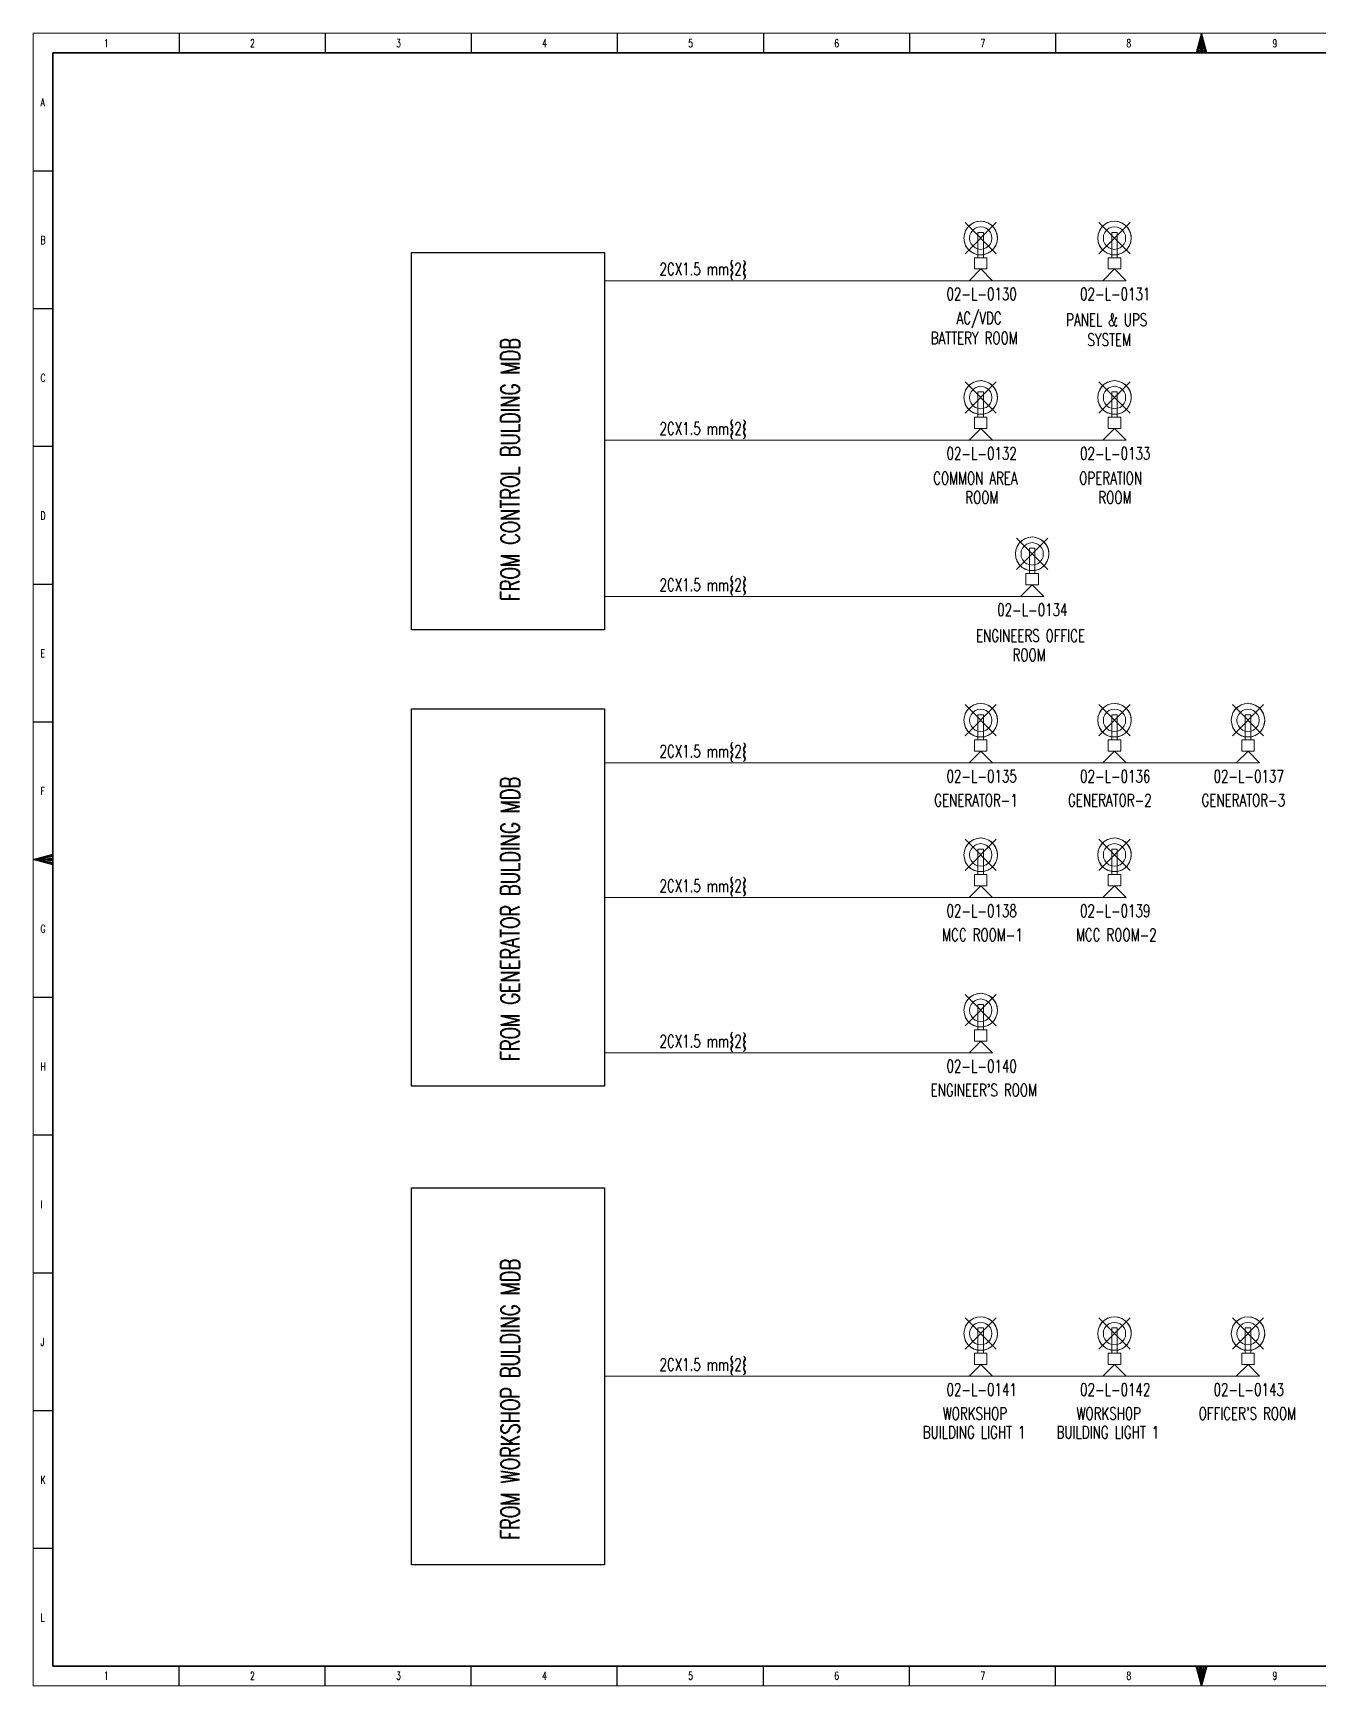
# Model space of a CAD drawing. Header units: millimetres. Extents: x -10610309 to -7681154, y 4147866 to 4574587.
# Drawn here: x -8275154 to -7948563, y 4154587 to 4574587 of the extents above; entities that cross this region are included whole.
import ezdxf

# ---------------------------------------------------------------- set-up
doc = ezdxf.new("R2010")
doc.units = ezdxf.units.MM
doc.layers.add('Layer 1', color=7, linetype='Continuous')
doc.layers.add('LGT1', color=7, linetype='Continuous')
doc.styles.add('HZTXT', font='simplexs.shx', dxfattribs={"width": 0.7, "bigfont": 'hztxt.shx'})
doc.styles.add('TEG BORDER', font='txt_qlt.shx', dxfattribs={"width": 0.7, "bigfont": 'hztxt.shx'})

# ---------------------------------------------------------------- blocks, each defined once
blk = doc.blocks.new('TEG BORDER A2')
for p, q in [((37.12, 420), (37.12, 415)), ((74.25, 420), (74.25, 415)), ((111.38, 420), (111.38, 415)), ((148.5, 420), (148.5, 415)), ((185.63, 420), (185.63, 415)), ((222.75, 420), (222.75, 415)), ((259.88, 420), (259.88, 415)), ((297, 420), (297, 415)), ((0, 385), (5, 385)), ((0, 350), (5, 350)), ((0, 315), (5, 315)), ((0, 280), (5, 280)), ((0, 245), (5, 245)), ((5, 210), (0, 210)), ((1.25, 210), (3.75, 210)), ((0, 175), (5, 175)), ((0, 140), (5, 140)), ((0, 105), (5, 105)), ((0, 70), (5, 70)), ((0, 35), (5, 35)), ((37.12, 0), (37.12, 5)), ((74.25, 0), (74.25, 5)), ((111.38, 0), (111.38, 5)), ((148.5, 0), (148.5, 5)), ((185.63, 0), (185.63, 5)), ((222.75, 0), (222.75, 5)), ((259.88, 0), (259.88, 5)), ((297, 0), (297, 5))]:
    blk.add_line(p, q)
at = {"linetype": 'Continuous'}
for p, q in [((489, 415), (5, 415)), ((5, 415), (5, 5)), ((5, 5), (489, 5))]:
    blk.add_line(p, q, dxfattribs=at)
at = {"color": 5, "lineweight": 15}
blk.add_lwpolyline([(0, 420), (594, 420), (594, 0), (0, 0)], close=True, dxfattribs=at)
for points in [[(297, 420), (295.66, 415), (298.34, 415), (297, 420), (296, 415), (296.33, 415), (297, 420), (296.67, 415), (297.33, 415), (297, 420), (297.67, 415), (298, 415), (297, 420)], [(0, 210), (5, 211.34), (5, 208.66), (0, 210), (5, 211), (5, 210.67), (0, 210), (5, 210.33), (5, 209.67), (0, 210), (5, 209.33), (5, 209), (0, 210)], [(297, 0), (295.66, 5), (298.34, 5), (297, 0), (296, 5), (296.33, 5), (297, 0), (296.67, 5), (297.33, 5), (297, 0), (297.67, 5), (298, 5), (297, 0)]]:
    blk.add_lwpolyline(points)
blk.add_lwpolyline([(5, 415), (589, 415), (589, 5), (5, 5)], close=True)
at = {"char_height": 2, "width": 2, "style": 'TEG BORDER'}
for s, insert, attachment_point in [('1', (18.05, 418.41), 1), ('2', (55.17, 418.41), 1), ('3', (92.3, 418.41), 1), ('4', (129.42, 418.41), 1), ('5', (166.55, 418.41), 1), ('6', (203.67, 418.41), 1), ('7', (240.8, 418.41), 1), ('8', (277.92, 418.41), 1), ('9', (315.05, 418.41), 1), ('A', (1.91, 403.39), 1), ('B', (1.91, 368.39), 1), ('C', (1.91, 333.39), 1), ('D', (1.91, 298.39), 1), ('E', (1.91, 263.39), 1), ('F', (1.91, 228.39), 1), ('G', (1.91, 193.39), 1), ('H', (1.91, 158.39), 1), ('I', (1.91, 123.39), 1), ('J', (1.91, 88.39), 1), ('K', (1.91, 53.39), 1), ('L', (1.91, 18.39), 1), ('1', (18.05, 1.59), 7), ('2', (55.17, 1.59), 7), ('3', (92.3, 1.59), 7), ('4', (129.42, 1.59), 7), ('5', (166.55, 1.59), 7), ('6', (203.67, 1.59), 7), ('7', (240.8, 1.59), 7), ('8', (277.92, 1.59), 7), ('9', (315.05, 1.59), 7)]:
    blk.add_mtext(s, dxfattribs=dict(at, insert=insert, attachment_point=attachment_point))

msp = doc.modelspace()

# ---------------------------------------------------------------- linework, layer by layer
for points in [[(-8179002, 4518794), (-8129869, 4518794), (-8129869, 4422979), (-8179002, 4422979)], [(-8179002, 4402830), (-8129869, 4402830), (-8129869, 4307014), (-8179002, 4307014)], [(-8179002, 4281183), (-8129869, 4281183), (-8129869, 4185368), (-8179002, 4185368)]]:
    msp.add_lwpolyline(points, close=True)
at = {"lineweight": 5}
for points in [[(-8129869, 4511655), (-8037205, 4511655)], [(-8031289, 4511655), (-8034278, 4514644), (-8037205, 4511655), (-8031289, 4511655)], [(-8031289, 4511655), (-8003266, 4511655)], [(-7997350, 4511655), (-8000277, 4514644), (-8003266, 4511655), (-7997350, 4511655)], [(-8031289, 4471133), (-8034278, 4474122), (-8037205, 4471133), (-8031289, 4471133)], [(-7997350, 4471133), (-8000277, 4474122), (-8003266, 4471133), (-7997350, 4471133)], [(-8129869, 4471133), (-8037205, 4471133)], [(-8031289, 4471133), (-8003266, 4471133)], [(-8129869, 4431414), (-8056946, 4431414)], [(-8111062, 4431414), (-8105644, 4431414)], [(-8056946, 4431414), (-8020080, 4431414)], [(-8018274, 4431414), (-8021201, 4434403), (-8024190, 4431414), (-8018274, 4431414)], [(-8129869, 4389121), (-8037205, 4389121)], [(-8031289, 4389121), (-8034278, 4392110), (-8037205, 4389121), (-8031289, 4389121)], [(-8031289, 4389121), (-8003266, 4389121)], [(-7997350, 4389121), (-8000277, 4392110), (-8003266, 4389121), (-7997350, 4389121)], [(-7997350, 4389121), (-7969327, 4389121)], [(-7963411, 4389121), (-7966338, 4392110), (-7969327, 4389121), (-7963411, 4389121)], [(-8031289, 4354922), (-8034278, 4357911), (-8037205, 4354922), (-8031289, 4354922)], [(-7997350, 4354922), (-8000277, 4357911), (-8003266, 4354922), (-7997350, 4354922)], [(-8129869, 4354922), (-8037205, 4354922)], [(-8031289, 4354922), (-8003266, 4354922)], [(-8031289, 4315454), (-8034278, 4318443), (-8037205, 4315454), (-8031289, 4315454)], [(-8129869, 4315454), (-8037205, 4315454)], [(-8031289, 4233275), (-8034278, 4236264), (-8037205, 4233275), (-8031289, 4233275)], [(-7997350, 4233275), (-8000277, 4236264), (-8003266, 4233275), (-7997350, 4233275)], [(-7963411, 4233275), (-7966338, 4236264), (-7969327, 4233275), (-7963411, 4233275)], [(-8129869, 4233275), (-8037205, 4233275)], [(-8031289, 4233275), (-8003266, 4233275)], [(-7997350, 4233275), (-7969327, 4233275)]]:
    msp.add_lwpolyline(points, dxfattribs=at)
msp.add_open_spline([(-8120963, 4431414), (-8120963, 4431414), (-8099728, 4431414), (-8099728, 4431414), (-8099728, 4431414), (-8120963, 4431414), (-8120963, 4431414)], degree=3, knots=[0, 0, 0, 0, 1, 1, 1, 2, 2, 2, 2], dxfattribs=at)
at = {"layer": 'Layer 1', "color": 1, "lineweight": 5}
for points in [[(-8030013, 4522179), (-8030075, 4523175), (-8030324, 4524110), (-8030822, 4524982), (-8031445, 4525667), (-8032255, 4526227), (-8033189, 4526601), (-8034123, 4526787), (-8035119, 4526663), (-8036053, 4526414), (-8036863, 4525853), (-8037548, 4525230), (-8038108, 4524359), (-8038420, 4523487), (-8038544, 4522491)], [(-8030013, 4522491), (-8030137, 4523425), (-8030448, 4524359), (-8030947, 4525168), (-8031632, 4525853), (-8032442, 4526351), (-8033313, 4526663), (-8034310, 4526787), (-8035244, 4526663), (-8036115, 4526351), (-8036925, 4525853), (-8037610, 4525168), (-8038108, 4524359), (-8038420, 4523425), (-8038544, 4522491), (-8038420, 4521556), (-8038108, 4520622), (-8037610, 4519813), (-8036925, 4519128), (-8036115, 4518629), (-8035244, 4518318), (-8034310, 4518256), (-8033313, 4518318), (-8032442, 4518629), (-8031632, 4519128), (-8030947, 4519813), (-8030448, 4520622), (-8030137, 4521556), (-8030013, 4522491)], [(-8038233, 4518505), (-8030324, 4526476)], [(-8038233, 4526476), (-8030324, 4518505)], [(-8031445, 4522491), (-8031507, 4523238), (-8031819, 4523923), (-8032255, 4524483), (-8032877, 4524982), (-8033562, 4525230), (-8034310, 4525355), (-8034995, 4525230), (-8035679, 4524982), (-8036302, 4524483), (-8036738, 4523923), (-8037050, 4523238), (-8037112, 4522491), (-8037050, 4521743), (-8036738, 4521058), (-8036302, 4520498), (-8035679, 4519999), (-8034995, 4519751), (-8034310, 4519626), (-8033562, 4519751), (-8032877, 4519999), (-8032255, 4520498), (-8031819, 4521058), (-8031507, 4521743), (-8031445, 4522491)], [(-8034995, 4523923), (-8034995, 4517508)], [(-8033562, 4517508), (-8034995, 4517508), (-8034995, 4523923)], [(-8033562, 4517508), (-8033562, 4523923), (-8033562, 4517944), (-8033562, 4517508), (-8034995, 4517508)], [(-8034995, 4523923), (-8033562, 4523923)], [(-8034995, 4523923), (-8033562, 4523923)], [(-7996011, 4522179), (-7996074, 4523175), (-7996323, 4524110), (-7996821, 4524982), (-7997443, 4525667), (-7998253, 4526227), (-7999187, 4526601), (-8000121, 4526787), (-8001118, 4526663), (-8002052, 4526414), (-8002861, 4525853), (-8003547, 4525230), (-8004107, 4524359), (-8004418, 4523487), (-8004543, 4522491)], [(-7996011, 4522491), (-7996136, 4523425), (-7996447, 4524359), (-7996945, 4525168), (-7997630, 4525853), (-7998440, 4526351), (-7999312, 4526663), (-8000308, 4526787), (-8001242, 4526663), (-8002114, 4526351), (-8002924, 4525853), (-8003609, 4525168), (-8004107, 4524359), (-8004418, 4523425), (-8004543, 4522491), (-8004418, 4521556), (-8004107, 4520622), (-8003609, 4519813), (-8002924, 4519128), (-8002114, 4518629), (-8001242, 4518318), (-8000308, 4518256), (-7999312, 4518318), (-7998440, 4518629), (-7997630, 4519128), (-7996945, 4519813), (-7996447, 4520622), (-7996136, 4521556), (-7996011, 4522491)], [(-8004231, 4518505), (-7996323, 4526476)], [(-8004231, 4526476), (-7996323, 4518505)], [(-7997443, 4522491), (-7997506, 4523238), (-7997817, 4523923), (-7998253, 4524483), (-7998876, 4524982), (-7999561, 4525230), (-8000308, 4525355), (-8000993, 4525230), (-8001678, 4524982), (-8002301, 4524483), (-8002737, 4523923), (-8003048, 4523238), (-8003111, 4522491), (-8003048, 4521743), (-8002737, 4521058), (-8002301, 4520498), (-8001678, 4519999), (-8000993, 4519751), (-8000308, 4519626), (-7999561, 4519751), (-7998876, 4519999), (-7998253, 4520498), (-7997817, 4521058), (-7997506, 4521743), (-7997443, 4522491)], [(-8000993, 4523923), (-8000993, 4517508)], [(-7999561, 4517508), (-8000993, 4517508), (-8000993, 4523923)], [(-7999561, 4517508), (-7999561, 4523923), (-7999561, 4517944), (-7999561, 4517508), (-8000993, 4517508)], [(-8000993, 4523923), (-7999561, 4523923)], [(-8000993, 4523923), (-7999561, 4523923)], [(-8038544, 4522491), (-8038420, 4521494), (-8038108, 4520560), (-8037548, 4519751), (-8036800, 4519065), (-8035929, 4518567), (-8034995, 4518256)], [(-8033251, 4518381), (-8032442, 4518629), (-8031632, 4519128), (-8031009, 4519751), (-8030511, 4520498), (-8030200, 4521307), (-8030013, 4522179)], [(-8004543, 4522491), (-8004418, 4521494), (-8004107, 4520560), (-8003547, 4519751), (-8002799, 4519065), (-8001927, 4518567), (-8000993, 4518256)], [(-7999250, 4518381), (-7998440, 4518629), (-7997630, 4519128), (-7997008, 4519751), (-7996509, 4520498), (-7996198, 4521307), (-7996011, 4522179)], [(-8035866, 4514644), (-8035866, 4517508), (-8032690, 4517508), (-8032690, 4514644)], [(-8035866, 4517508), (-8035866, 4514644)], [(-8032690, 4517508), (-8035866, 4517508)], [(-8033251, 4518381), (-8033562, 4518256), (-8034995, 4518256)], [(-8032690, 4514644), (-8032690, 4517508)], [(-8001865, 4514644), (-8001865, 4517508), (-7998689, 4517508), (-7998689, 4514644)], [(-8001865, 4517508), (-8001865, 4514644)], [(-7998689, 4517508), (-8001865, 4517508)], [(-7999250, 4518381), (-7999561, 4518256), (-8000993, 4518256)], [(-7998689, 4514644), (-7998689, 4517508)], [(-8035866, 4514644), (-8032690, 4514644)], [(-8035866, 4514644), (-8032690, 4514644)], [(-8001865, 4514644), (-7998689, 4514644)], [(-8001865, 4514644), (-7998689, 4514644)], [(-8030013, 4481657), (-8030075, 4482654), (-8030324, 4483588), (-8030822, 4484460), (-8031445, 4485145), (-8032255, 4485705), (-8033189, 4486079), (-8034123, 4486265), (-8035119, 4486141), (-8036053, 4485892), (-8036863, 4485331), (-8037548, 4484709), (-8038108, 4483837), (-8038420, 4482965), (-8038544, 4481969)], [(-8030013, 4481969), (-8030137, 4482903), (-8030448, 4483837), (-8030947, 4484646), (-8031632, 4485331), (-8032442, 4485830), (-8033313, 4486141), (-8034310, 4486265), (-8035244, 4486141), (-8036115, 4485830), (-8036925, 4485331), (-8037610, 4484646), (-8038108, 4483837), (-8038420, 4482903), (-8038544, 4481969), (-8038420, 4481034), (-8038108, 4480100), (-8037610, 4479291), (-8036925, 4478606), (-8036115, 4478108), (-8035244, 4477797), (-8034310, 4477734), (-8033313, 4477797), (-8032442, 4478108), (-8031632, 4478606), (-8030947, 4479291), (-8030448, 4480100), (-8030137, 4481034), (-8030013, 4481969)], [(-8038233, 4477983), (-8030324, 4485954)], [(-8038233, 4485954), (-8030324, 4477983)], [(-7996011, 4481657), (-7996074, 4482654), (-7996323, 4483588), (-7996821, 4484460), (-7997443, 4485145), (-7998253, 4485705), (-7999187, 4486079), (-8000121, 4486265), (-8001118, 4486141), (-8002052, 4485892), (-8002861, 4485331), (-8003547, 4484709), (-8004107, 4483837), (-8004418, 4482965), (-8004543, 4481969)], [(-7996011, 4481969), (-7996136, 4482903), (-7996447, 4483837), (-7996945, 4484646), (-7997630, 4485331), (-7998440, 4485830), (-7999312, 4486141), (-8000308, 4486265), (-8001242, 4486141), (-8002114, 4485830), (-8002924, 4485331), (-8003609, 4484646), (-8004107, 4483837), (-8004418, 4482903), (-8004543, 4481969), (-8004418, 4481034), (-8004107, 4480100), (-8003609, 4479291), (-8002924, 4478606), (-8002114, 4478108), (-8001242, 4477797), (-8000308, 4477734), (-7999312, 4477797), (-7998440, 4478108), (-7997630, 4478606), (-7996945, 4479291), (-7996447, 4480100), (-7996136, 4481034), (-7996011, 4481969)], [(-8004231, 4477983), (-7996323, 4485954)], [(-8004231, 4485954), (-7996323, 4477983)], [(-8038544, 4481969), (-8038420, 4480973), (-8038108, 4480038), (-8037548, 4479229), (-8036800, 4478544), (-8035929, 4478045), (-8034995, 4477734)], [(-8031445, 4481969), (-8031507, 4482716), (-8031819, 4483401), (-8032255, 4483962), (-8032877, 4484460), (-8033562, 4484709), (-8034310, 4484833), (-8034995, 4484709), (-8035679, 4484460), (-8036302, 4483962), (-8036738, 4483401), (-8037050, 4482716), (-8037112, 4481969), (-8037050, 4481221), (-8036738, 4480536), (-8036302, 4479976), (-8035679, 4479478), (-8034995, 4479229), (-8034310, 4479104), (-8033562, 4479229), (-8032877, 4479478), (-8032255, 4479976), (-8031819, 4480536), (-8031507, 4481221), (-8031445, 4481969)], [(-8034995, 4483401), (-8034995, 4476987)], [(-8033562, 4476987), (-8034995, 4476987), (-8034995, 4483401)], [(-8033562, 4476987), (-8033562, 4483401), (-8033562, 4477423), (-8033562, 4476987), (-8034995, 4476987)], [(-8034995, 4483401), (-8033562, 4483401)], [(-8034995, 4483401), (-8033562, 4483401)], [(-8033251, 4477859), (-8032442, 4478108), (-8031632, 4478606), (-8031009, 4479229), (-8030511, 4479976), (-8030200, 4480786), (-8030013, 4481657)], [(-8004543, 4481969), (-8004418, 4480973), (-8004107, 4480038), (-8003547, 4479229), (-8002799, 4478544), (-8001927, 4478045), (-8000993, 4477734)], [(-7997443, 4481969), (-7997506, 4482716), (-7997817, 4483401), (-7998253, 4483962), (-7998876, 4484460), (-7999561, 4484709), (-8000308, 4484833), (-8000993, 4484709), (-8001678, 4484460), (-8002301, 4483962), (-8002737, 4483401), (-8003048, 4482716), (-8003111, 4481969), (-8003048, 4481221), (-8002737, 4480536), (-8002301, 4479976), (-8001678, 4479478), (-8000993, 4479229), (-8000308, 4479104), (-7999561, 4479229), (-7998876, 4479478), (-7998253, 4479976), (-7997817, 4480536), (-7997506, 4481221), (-7997443, 4481969)], [(-8000993, 4483401), (-8000993, 4476987)], [(-7999561, 4476987), (-8000993, 4476987), (-8000993, 4483401)], [(-7999561, 4476987), (-7999561, 4483401), (-7999561, 4477423), (-7999561, 4476987), (-8000993, 4476987)], [(-8000993, 4483401), (-7999561, 4483401)], [(-8000993, 4483401), (-7999561, 4483401)], [(-7999250, 4477859), (-7998440, 4478108), (-7997630, 4478606), (-7997008, 4479229), (-7996509, 4479976), (-7996198, 4480786), (-7996011, 4481657)], [(-8033251, 4477859), (-8033562, 4477734), (-8034995, 4477734)], [(-7999250, 4477859), (-7999561, 4477734), (-8000993, 4477734)], [(-8035866, 4474122), (-8035866, 4476987), (-8032690, 4476987), (-8032690, 4474122)], [(-8035866, 4476987), (-8035866, 4474122)], [(-8032690, 4476987), (-8035866, 4476987)], [(-8035866, 4474122), (-8032690, 4474122)], [(-8035866, 4474122), (-8032690, 4474122)], [(-8032690, 4474122), (-8032690, 4476987)], [(-8001865, 4474122), (-8001865, 4476987), (-7998689, 4476987), (-7998689, 4474122)], [(-8001865, 4476987), (-8001865, 4474122)], [(-7998689, 4476987), (-8001865, 4476987)], [(-8001865, 4474122), (-7998689, 4474122)], [(-8001865, 4474122), (-7998689, 4474122)], [(-7998689, 4474122), (-7998689, 4476987)], [(-8016935, 4441938), (-8016997, 4442934), (-8017247, 4443869), (-8017745, 4444740), (-8018367, 4445425), (-8019177, 4445985), (-8020111, 4446359), (-8021045, 4446546), (-8022041, 4446422), (-8022976, 4446172), (-8023785, 4445612), (-8024470, 4444989), (-8025031, 4444117), (-8025342, 4443246), (-8025467, 4442249)], [(-8016935, 4442249), (-8017060, 4443183), (-8017371, 4444117), (-8017869, 4444927), (-8018554, 4445612), (-8019364, 4446110), (-8020236, 4446422), (-8021232, 4446546), (-8022166, 4446422), (-8023038, 4446110), (-8023848, 4445612), (-8024533, 4444927), (-8025031, 4444117), (-8025342, 4443183), (-8025467, 4442249), (-8025342, 4441315), (-8025031, 4440381), (-8024533, 4439572), (-8023848, 4438886), (-8023038, 4438388), (-8022166, 4438077), (-8021232, 4438015), (-8020236, 4438077), (-8019364, 4438388), (-8018554, 4438886), (-8017869, 4439572), (-8017371, 4440381), (-8017060, 4441315), (-8016935, 4442249)], [(-8025155, 4438264), (-8017247, 4446235)], [(-8025155, 4446235), (-8017247, 4438264)], [(-8018367, 4442249), (-8018430, 4442996), (-8018741, 4443682), (-8019177, 4444242), (-8019800, 4444740), (-8020485, 4444989), (-8021232, 4445114), (-8021917, 4444989), (-8022602, 4444740), (-8023225, 4444242), (-8023661, 4443682), (-8023972, 4442996), (-8024035, 4442249), (-8023972, 4441502), (-8023661, 4440817), (-8023225, 4440256), (-8022602, 4439758), (-8021917, 4439509), (-8021232, 4439385), (-8020485, 4439509), (-8019800, 4439758), (-8019177, 4440256), (-8018741, 4440817), (-8018430, 4441502), (-8018367, 4442249)], [(-8021917, 4443682), (-8021917, 4437267)], [(-8020485, 4437267), (-8021917, 4437267), (-8021917, 4443682)], [(-8020485, 4437267), (-8020485, 4443682), (-8020485, 4437703), (-8020485, 4437267), (-8021917, 4437267)], [(-8021917, 4443682), (-8020485, 4443682)], [(-8021917, 4443682), (-8020485, 4443682)], [(-8025467, 4442249), (-8025342, 4441253), (-8025031, 4440319), (-8024470, 4439509), (-8023723, 4438824), (-8022851, 4438326), (-8021917, 4438015)], [(-8020173, 4438139), (-8019364, 4438388), (-8018554, 4438886), (-8017931, 4439509), (-8017433, 4440256), (-8017122, 4441066), (-8016935, 4441938)], [(-8022789, 4434403), (-8022789, 4437267), (-8019613, 4437267), (-8019613, 4434403)], [(-8022789, 4437267), (-8022789, 4434403)], [(-8019613, 4437267), (-8022789, 4437267)], [(-8020173, 4438139), (-8020485, 4438015), (-8021917, 4438015)], [(-8019613, 4434403), (-8019613, 4437267)], [(-8022789, 4434403), (-8019613, 4434403)], [(-8022789, 4434403), (-8019613, 4434403)], [(-8030013, 4399645), (-8030075, 4400641), (-8030324, 4401575), (-8030822, 4402447), (-8031445, 4403132), (-8032255, 4403692), (-8033189, 4404066), (-8034123, 4404253), (-8035119, 4404129), (-8036053, 4403879), (-8036863, 4403319), (-8037548, 4402696), (-8038108, 4401824), (-8038420, 4400953), (-8038544, 4399956)], [(-8030013, 4399956), (-8030137, 4400890), (-8030448, 4401824), (-8030947, 4402634), (-8031632, 4403319), (-8032442, 4403817), (-8033313, 4404129), (-8034310, 4404253), (-8035244, 4404129), (-8036115, 4403817), (-8036925, 4403319), (-8037610, 4402634), (-8038108, 4401824), (-8038420, 4400890), (-8038544, 4399956), (-8038420, 4399022), (-8038108, 4398088), (-8037610, 4397278), (-8036925, 4396593), (-8036115, 4396095), (-8035244, 4395784), (-8034310, 4395722), (-8033313, 4395784), (-8032442, 4396095), (-8031632, 4396593), (-8030947, 4397278), (-8030448, 4398088), (-8030137, 4399022), (-8030013, 4399956)], [(-8038233, 4395970), (-8030324, 4403942)], [(-8038233, 4403942), (-8030324, 4395970)], [(-8031445, 4399956), (-8031507, 4400703), (-8031819, 4401388), (-8032255, 4401949), (-8032877, 4402447), (-8033562, 4402696), (-8034310, 4402821), (-8034995, 4402696), (-8035679, 4402447), (-8036302, 4401949), (-8036738, 4401388), (-8037050, 4400703), (-8037112, 4399956), (-8037050, 4399209), (-8036738, 4398524), (-8036302, 4397963), (-8035679, 4397465), (-8034995, 4397216), (-8034310, 4397091), (-8033562, 4397216), (-8032877, 4397465), (-8032255, 4397963), (-8031819, 4398524), (-8031507, 4399209), (-8031445, 4399956)], [(-7996011, 4399645), (-7996074, 4400641), (-7996323, 4401575), (-7996821, 4402447), (-7997443, 4403132), (-7998253, 4403692), (-7999187, 4404066), (-8000121, 4404253), (-8001118, 4404129), (-8002052, 4403879), (-8002861, 4403319), (-8003547, 4402696), (-8004107, 4401824), (-8004418, 4400953), (-8004543, 4399956)], [(-7996011, 4399956), (-7996136, 4400890), (-7996447, 4401824), (-7996945, 4402634), (-7997630, 4403319), (-7998440, 4403817), (-7999312, 4404129), (-8000308, 4404253), (-8001242, 4404129), (-8002114, 4403817), (-8002924, 4403319), (-8003609, 4402634), (-8004107, 4401824), (-8004418, 4400890), (-8004543, 4399956), (-8004418, 4399022), (-8004107, 4398088), (-8003609, 4397278), (-8002924, 4396593), (-8002114, 4396095), (-8001242, 4395784), (-8000308, 4395722), (-7999312, 4395784), (-7998440, 4396095), (-7997630, 4396593), (-7996945, 4397278), (-7996447, 4398088), (-7996136, 4399022), (-7996011, 4399956)], [(-8004231, 4395970), (-7996323, 4403942)], [(-8004231, 4403942), (-7996323, 4395970)], [(-7997443, 4399956), (-7997506, 4400703), (-7997817, 4401388), (-7998253, 4401949), (-7998876, 4402447), (-7999561, 4402696), (-8000308, 4402821), (-8000993, 4402696), (-8001678, 4402447), (-8002301, 4401949), (-8002737, 4401388), (-8003048, 4400703), (-8003111, 4399956), (-8003048, 4399209), (-8002737, 4398524), (-8002301, 4397963), (-8001678, 4397465), (-8000993, 4397216), (-8000308, 4397091), (-7999561, 4397216), (-7998876, 4397465), (-7998253, 4397963), (-7997817, 4398524), (-7997506, 4399209), (-7997443, 4399956)], [(-7962072, 4399645), (-7962134, 4400641), (-7962384, 4401575), (-7962882, 4402447), (-7963504, 4403132), (-7964314, 4403692), (-7965248, 4404066), (-7966182, 4404253), (-7967178, 4404129), (-7968113, 4403879), (-7968922, 4403319), (-7969607, 4402696), (-7970168, 4401824), (-7970479, 4400953), (-7970604, 4399956)], [(-7962072, 4399956), (-7962197, 4400890), (-7962508, 4401824), (-7963006, 4402634), (-7963691, 4403319), (-7964501, 4403817), (-7965373, 4404129), (-7966369, 4404253), (-7967303, 4404129), (-7968175, 4403817), (-7968985, 4403319), (-7969670, 4402634), (-7970168, 4401824), (-7970479, 4400890), (-7970604, 4399956), (-7970479, 4399022), (-7970168, 4398088), (-7969670, 4397278), (-7968985, 4396593), (-7968175, 4396095), (-7967303, 4395784), (-7966369, 4395722), (-7965373, 4395784), (-7964501, 4396095), (-7963691, 4396593), (-7963006, 4397278), (-7962508, 4398088), (-7962197, 4399022), (-7962072, 4399956)], [(-7970292, 4395970), (-7962384, 4403942)], [(-7970292, 4403942), (-7962384, 4395970)], [(-7963504, 4399956), (-7963567, 4400703), (-7963878, 4401388), (-7964314, 4401949), (-7964937, 4402447), (-7965622, 4402696), (-7966369, 4402821), (-7967054, 4402696), (-7967739, 4402447), (-7968362, 4401949), (-7968798, 4401388), (-7969109, 4400703), (-7969172, 4399956), (-7969109, 4399209), (-7968798, 4398524), (-7968362, 4397963), (-7967739, 4397465), (-7967054, 4397216), (-7966369, 4397091), (-7965622, 4397216), (-7964937, 4397465), (-7964314, 4397963), (-7963878, 4398524), (-7963567, 4399209), (-7963504, 4399956)], [(-8038544, 4399956), (-8038420, 4398960), (-8038108, 4398025), (-8037548, 4397216), (-8036800, 4396531), (-8035929, 4396033), (-8034995, 4395722)], [(-8034995, 4401388), (-8034995, 4394974)], [(-8033562, 4394974), (-8034995, 4394974), (-8034995, 4401388)], [(-8033562, 4394974), (-8033562, 4401388), (-8033562, 4395410), (-8033562, 4394974), (-8034995, 4394974)], [(-8034995, 4401388), (-8033562, 4401388)], [(-8034995, 4401388), (-8033562, 4401388)], [(-8033251, 4395846), (-8032442, 4396095), (-8031632, 4396593), (-8031009, 4397216), (-8030511, 4397963), (-8030200, 4398773), (-8030013, 4399645)], [(-8004543, 4399956), (-8004418, 4398960), (-8004107, 4398025), (-8003547, 4397216), (-8002799, 4396531), (-8001927, 4396033), (-8000993, 4395722)], [(-8000993, 4401388), (-8000993, 4394974)], [(-7999561, 4394974), (-8000993, 4394974), (-8000993, 4401388)], [(-7999561, 4394974), (-7999561, 4401388), (-7999561, 4395410), (-7999561, 4394974), (-8000993, 4394974)], [(-8000993, 4401388), (-7999561, 4401388)], [(-8000993, 4401388), (-7999561, 4401388)], [(-7999250, 4395846), (-7998440, 4396095), (-7997630, 4396593), (-7997008, 4397216), (-7996509, 4397963), (-7996198, 4398773), (-7996011, 4399645)], [(-7970604, 4399956), (-7970479, 4398960), (-7970168, 4398025), (-7969607, 4397216), (-7968860, 4396531), (-7967988, 4396033), (-7967054, 4395722)], [(-7967054, 4401388), (-7967054, 4394974)], [(-7965622, 4394974), (-7967054, 4394974), (-7967054, 4401388)], [(-7965622, 4394974), (-7965622, 4401388), (-7965622, 4395410), (-7965622, 4394974), (-7967054, 4394974)], [(-7967054, 4401388), (-7965622, 4401388)], [(-7967054, 4401388), (-7965622, 4401388)], [(-7965310, 4395846), (-7964501, 4396095), (-7963691, 4396593), (-7963068, 4397216), (-7962570, 4397963), (-7962259, 4398773), (-7962072, 4399645)], [(-8035866, 4392110), (-8035866, 4394974), (-8032690, 4394974), (-8032690, 4392110)], [(-8035866, 4394974), (-8035866, 4392110)], [(-8032690, 4394974), (-8035866, 4394974)], [(-8033251, 4395846), (-8033562, 4395722), (-8034995, 4395722)], [(-8032690, 4392110), (-8032690, 4394974)], [(-8001865, 4392110), (-8001865, 4394974), (-7998689, 4394974), (-7998689, 4392110)], [(-8001865, 4394974), (-8001865, 4392110)], [(-7998689, 4394974), (-8001865, 4394974)], [(-7999250, 4395846), (-7999561, 4395722), (-8000993, 4395722)], [(-7998689, 4392110), (-7998689, 4394974)], [(-7967926, 4392110), (-7967926, 4394974), (-7964750, 4394974), (-7964750, 4392110)], [(-7967926, 4394974), (-7967926, 4392110)], [(-7964750, 4394974), (-7967926, 4394974)], [(-7965310, 4395846), (-7965622, 4395722), (-7967054, 4395722)], [(-7964750, 4392110), (-7964750, 4394974)], [(-8035866, 4392110), (-8032690, 4392110)], [(-8035866, 4392110), (-8032690, 4392110)], [(-8001865, 4392110), (-7998689, 4392110)], [(-8001865, 4392110), (-7998689, 4392110)], [(-7967926, 4392110), (-7964750, 4392110)], [(-7967926, 4392110), (-7964750, 4392110)], [(-8030013, 4365446), (-8030075, 4366442), (-8030324, 4367377), (-8030822, 4368249), (-8031445, 4368934), (-8032255, 4369494), (-8033189, 4369868), (-8034123, 4370054), (-8035119, 4369930), (-8036053, 4369681), (-8036863, 4369120), (-8037548, 4368497), (-8038108, 4367626), (-8038420, 4366754), (-8038544, 4365758)], [(-8030013, 4365758), (-8030137, 4366692), (-8030448, 4367626), (-8030947, 4368435), (-8031632, 4369120), (-8032442, 4369618), (-8033313, 4369930), (-8034310, 4370054), (-8035244, 4369930), (-8036115, 4369618), (-8036925, 4369120), (-8037610, 4368435), (-8038108, 4367626), (-8038420, 4366692), (-8038544, 4365758), (-8038420, 4364823), (-8038108, 4363889), (-8037610, 4363080), (-8036925, 4362395), (-8036115, 4361897), (-8035244, 4361585), (-8034310, 4361523), (-8033313, 4361585), (-8032442, 4361897), (-8031632, 4362395), (-8030947, 4363080), (-8030448, 4363889), (-8030137, 4364823), (-8030013, 4365758)], [(-8038233, 4361772), (-8030324, 4369743)], [(-8038233, 4369743), (-8030324, 4361772)], [(-8031445, 4365758), (-8031507, 4366505), (-8031819, 4367190), (-8032255, 4367750), (-8032877, 4368249), (-8033562, 4368497), (-8034310, 4368622), (-8034995, 4368497), (-8035679, 4368249), (-8036302, 4367750), (-8036738, 4367190), (-8037050, 4366505), (-8037112, 4365758), (-8037050, 4365010), (-8036738, 4364325), (-8036302, 4363765), (-8035679, 4363266), (-8034995, 4363018), (-8034310, 4362893), (-8033562, 4363018), (-8032877, 4363266), (-8032255, 4363765), (-8031819, 4364325), (-8031507, 4365010), (-8031445, 4365758)], [(-7996011, 4365446), (-7996074, 4366442), (-7996323, 4367377), (-7996821, 4368249), (-7997443, 4368934), (-7998253, 4369494), (-7999187, 4369868), (-8000121, 4370054), (-8001118, 4369930), (-8002052, 4369681), (-8002861, 4369120), (-8003547, 4368497), (-8004107, 4367626), (-8004418, 4366754), (-8004543, 4365758)], [(-7996011, 4365758), (-7996136, 4366692), (-7996447, 4367626), (-7996945, 4368435), (-7997630, 4369120), (-7998440, 4369618), (-7999312, 4369930), (-8000308, 4370054), (-8001242, 4369930), (-8002114, 4369618), (-8002924, 4369120), (-8003609, 4368435), (-8004107, 4367626), (-8004418, 4366692), (-8004543, 4365758), (-8004418, 4364823), (-8004107, 4363889), (-8003609, 4363080), (-8002924, 4362395), (-8002114, 4361897), (-8001242, 4361585), (-8000308, 4361523), (-7999312, 4361585), (-7998440, 4361897), (-7997630, 4362395), (-7996945, 4363080), (-7996447, 4363889), (-7996136, 4364823), (-7996011, 4365758)], [(-8004231, 4361772), (-7996323, 4369743)], [(-8004231, 4369743), (-7996323, 4361772)], [(-7997443, 4365758), (-7997506, 4366505), (-7997817, 4367190), (-7998253, 4367750), (-7998876, 4368249), (-7999561, 4368497), (-8000308, 4368622), (-8000993, 4368497), (-8001678, 4368249), (-8002301, 4367750), (-8002737, 4367190), (-8003048, 4366505), (-8003111, 4365758), (-8003048, 4365010), (-8002737, 4364325), (-8002301, 4363765), (-8001678, 4363266), (-8000993, 4363018), (-8000308, 4362893), (-7999561, 4363018), (-7998876, 4363266), (-7998253, 4363765), (-7997817, 4364325), (-7997506, 4365010), (-7997443, 4365758)], [(-8038544, 4365758), (-8038420, 4364761), (-8038108, 4363827), (-8037548, 4363018), (-8036800, 4362332), (-8035929, 4361834), (-8034995, 4361523)], [(-8034995, 4367190), (-8034995, 4360776)], [(-8033562, 4360776), (-8034995, 4360776), (-8034995, 4367190)], [(-8033562, 4360776), (-8033562, 4367190), (-8033562, 4361211), (-8033562, 4360776), (-8034995, 4360776)], [(-8034995, 4367190), (-8033562, 4367190)], [(-8034995, 4367190), (-8033562, 4367190)], [(-8033251, 4361648), (-8032442, 4361897), (-8031632, 4362395), (-8031009, 4363018), (-8030511, 4363765), (-8030200, 4364574), (-8030013, 4365446)], [(-8004543, 4365758), (-8004418, 4364761), (-8004107, 4363827), (-8003547, 4363018), (-8002799, 4362332), (-8001927, 4361834), (-8000993, 4361523)], [(-8000993, 4367190), (-8000993, 4360776)], [(-7999561, 4360776), (-8000993, 4360776), (-8000993, 4367190)], [(-7999561, 4360776), (-7999561, 4367190), (-7999561, 4361211), (-7999561, 4360776), (-8000993, 4360776)], [(-8000993, 4367190), (-7999561, 4367190)], [(-8000993, 4367190), (-7999561, 4367190)], [(-7999250, 4361648), (-7998440, 4361897), (-7997630, 4362395), (-7997008, 4363018), (-7996509, 4363765), (-7996198, 4364574), (-7996011, 4365446)], [(-8035866, 4357911), (-8035866, 4360776), (-8032690, 4360776), (-8032690, 4357911)], [(-8035866, 4360776), (-8035866, 4357911)], [(-8032690, 4360776), (-8035866, 4360776)], [(-8033251, 4361648), (-8033562, 4361523), (-8034995, 4361523)], [(-8032690, 4357911), (-8032690, 4360776)], [(-8001865, 4357911), (-8001865, 4360776), (-7998689, 4360776), (-7998689, 4357911)], [(-8001865, 4360776), (-8001865, 4357911)], [(-7998689, 4360776), (-8001865, 4360776)], [(-7999250, 4361648), (-7999561, 4361523), (-8000993, 4361523)], [(-7998689, 4357911), (-7998689, 4360776)], [(-8035866, 4357911), (-8032690, 4357911)], [(-8035866, 4357911), (-8032690, 4357911)], [(-8001865, 4357911), (-7998689, 4357911)], [(-8001865, 4357911), (-7998689, 4357911)], [(-8030013, 4325978), (-8030075, 4326974), (-8030324, 4327909), (-8030822, 4328780), (-8031445, 4329466), (-8032255, 4330026), (-8033189, 4330400), (-8034123, 4330586), (-8035119, 4330462), (-8036053, 4330213), (-8036863, 4329652), (-8037548, 4329029), (-8038108, 4328158), (-8038420, 4327286), (-8038544, 4326290)], [(-8030013, 4326290), (-8030137, 4327224), (-8030448, 4328158), (-8030947, 4328967), (-8031632, 4329652), (-8032442, 4330150), (-8033313, 4330462), (-8034310, 4330586), (-8035244, 4330462), (-8036115, 4330150), (-8036925, 4329652), (-8037610, 4328967), (-8038108, 4328158), (-8038420, 4327224), (-8038544, 4326290), (-8038420, 4325355), (-8038108, 4324421), (-8037610, 4323612), (-8036925, 4322927), (-8036115, 4322428), (-8035244, 4322117), (-8034310, 4322055), (-8033313, 4322117), (-8032442, 4322428), (-8031632, 4322927), (-8030947, 4323612), (-8030448, 4324421), (-8030137, 4325355), (-8030013, 4326290)], [(-8038233, 4322304), (-8030324, 4330275)], [(-8038233, 4330275), (-8030324, 4322304)], [(-8038544, 4326290), (-8038420, 4325293), (-8038108, 4324359), (-8037548, 4323549), (-8036800, 4322864), (-8035929, 4322366), (-8034995, 4322055)], [(-8031445, 4326290), (-8031507, 4327037), (-8031819, 4327722), (-8032255, 4328282), (-8032877, 4328780), (-8033562, 4329029), (-8034310, 4329154), (-8034995, 4329029), (-8035679, 4328780), (-8036302, 4328282), (-8036738, 4327722), (-8037050, 4327037), (-8037112, 4326290), (-8037050, 4325542), (-8036738, 4324857), (-8036302, 4324296), (-8035679, 4323798), (-8034995, 4323549), (-8034310, 4323425), (-8033562, 4323549), (-8032877, 4323798), (-8032255, 4324296), (-8031819, 4324857), (-8031507, 4325542), (-8031445, 4326290)], [(-8034995, 4327722), (-8034995, 4321307)], [(-8033562, 4321307), (-8034995, 4321307), (-8034995, 4327722)], [(-8033562, 4321307), (-8033562, 4327722), (-8033562, 4321743), (-8033562, 4321307), (-8034995, 4321307)], [(-8034995, 4327722), (-8033562, 4327722)], [(-8034995, 4327722), (-8033562, 4327722)], [(-8033251, 4322180), (-8033562, 4322055), (-8034995, 4322055)], [(-8033251, 4322180), (-8032442, 4322428), (-8031632, 4322927), (-8031009, 4323549), (-8030511, 4324296), (-8030200, 4325106), (-8030013, 4325978)], [(-8035866, 4318443), (-8035866, 4321307), (-8032690, 4321307), (-8032690, 4318443)], [(-8035866, 4321307), (-8035866, 4318443)], [(-8032690, 4321307), (-8035866, 4321307)], [(-8035866, 4318443), (-8032690, 4318443)], [(-8035866, 4318443), (-8032690, 4318443)], [(-8032690, 4318443), (-8032690, 4321307)], [(-8030013, 4243799), (-8030075, 4244796), (-8030324, 4245730), (-8030822, 4246602), (-8031445, 4247287), (-8032255, 4247847), (-8033189, 4248221), (-8034123, 4248408), (-8035119, 4248283), (-8036053, 4248034), (-8036863, 4247474), (-8037548, 4246851), (-8038108, 4245979), (-8038420, 4245107), (-8038544, 4244111)], [(-8030013, 4244111), (-8030137, 4245045), (-8030448, 4245979), (-8030947, 4246788), (-8031632, 4247474), (-8032442, 4247972), (-8033313, 4248283), (-8034310, 4248408), (-8035244, 4248283), (-8036115, 4247972), (-8036925, 4247474), (-8037610, 4246788), (-8038108, 4245979), (-8038420, 4245045), (-8038544, 4244111), (-8038420, 4243176), (-8038108, 4242242), (-8037610, 4241433), (-8036925, 4240748), (-8036115, 4240250), (-8035244, 4239939), (-8034310, 4239876), (-8033313, 4239939), (-8032442, 4240250), (-8031632, 4240748), (-8030947, 4241433), (-8030448, 4242242), (-8030137, 4243176), (-8030013, 4244111)], [(-8038233, 4240125), (-8030324, 4248096)], [(-8038233, 4248096), (-8030324, 4240125)], [(-8031445, 4244111), (-8031507, 4244858), (-8031819, 4245543), (-8032255, 4246104), (-8032877, 4246602), (-8033562, 4246851), (-8034310, 4246975), (-8034995, 4246851), (-8035679, 4246602), (-8036302, 4246104), (-8036738, 4245543), (-8037050, 4244858), (-8037112, 4244111), (-8037050, 4243364), (-8036738, 4242678), (-8036302, 4242118), (-8035679, 4241620), (-8034995, 4241371), (-8034310, 4241246), (-8033562, 4241371), (-8032877, 4241620), (-8032255, 4242118), (-8031819, 4242678), (-8031507, 4243364), (-8031445, 4244111)], [(-7996011, 4243799), (-7996074, 4244796), (-7996323, 4245730), (-7996821, 4246602), (-7997443, 4247287), (-7998253, 4247847), (-7999187, 4248221), (-8000121, 4248408), (-8001118, 4248283), (-8002052, 4248034), (-8002861, 4247474), (-8003547, 4246851), (-8004107, 4245979), (-8004418, 4245107), (-8004543, 4244111)], [(-7996011, 4244111), (-7996136, 4245045), (-7996447, 4245979), (-7996945, 4246788), (-7997630, 4247474), (-7998440, 4247972), (-7999312, 4248283), (-8000308, 4248408), (-8001242, 4248283), (-8002114, 4247972), (-8002924, 4247474), (-8003609, 4246788), (-8004107, 4245979), (-8004418, 4245045), (-8004543, 4244111), (-8004418, 4243176), (-8004107, 4242242), (-8003609, 4241433), (-8002924, 4240748), (-8002114, 4240250), (-8001242, 4239939), (-8000308, 4239876), (-7999312, 4239939), (-7998440, 4240250), (-7997630, 4240748), (-7996945, 4241433), (-7996447, 4242242), (-7996136, 4243176), (-7996011, 4244111)], [(-8004231, 4240125), (-7996323, 4248096)], [(-8004231, 4248096), (-7996323, 4240125)], [(-7997443, 4244111), (-7997506, 4244858), (-7997817, 4245543), (-7998253, 4246104), (-7998876, 4246602), (-7999561, 4246851), (-8000308, 4246975), (-8000993, 4246851), (-8001678, 4246602), (-8002301, 4246104), (-8002737, 4245543), (-8003048, 4244858), (-8003111, 4244111), (-8003048, 4243364), (-8002737, 4242678), (-8002301, 4242118), (-8001678, 4241620), (-8000993, 4241371), (-8000308, 4241246), (-7999561, 4241371), (-7998876, 4241620), (-7998253, 4242118), (-7997817, 4242678), (-7997506, 4243364), (-7997443, 4244111)], [(-7962072, 4243799), (-7962134, 4244796), (-7962384, 4245730), (-7962882, 4246602), (-7963504, 4247287), (-7964314, 4247847), (-7965248, 4248221), (-7966182, 4248408), (-7967178, 4248283), (-7968113, 4248034), (-7968922, 4247474), (-7969607, 4246851), (-7970168, 4245979), (-7970479, 4245107), (-7970604, 4244111)], [(-7962072, 4244111), (-7962197, 4245045), (-7962508, 4245979), (-7963006, 4246788), (-7963691, 4247474), (-7964501, 4247972), (-7965373, 4248283), (-7966369, 4248408), (-7967303, 4248283), (-7968175, 4247972), (-7968985, 4247474), (-7969670, 4246788), (-7970168, 4245979), (-7970479, 4245045), (-7970604, 4244111), (-7970479, 4243176), (-7970168, 4242242), (-7969670, 4241433), (-7968985, 4240748), (-7968175, 4240250), (-7967303, 4239939), (-7966369, 4239876), (-7965373, 4239939), (-7964501, 4240250), (-7963691, 4240748), (-7963006, 4241433), (-7962508, 4242242), (-7962197, 4243176), (-7962072, 4244111)], [(-7970292, 4240125), (-7962384, 4248096)], [(-7970292, 4248096), (-7962384, 4240125)], [(-7963504, 4244111), (-7963567, 4244858), (-7963878, 4245543), (-7964314, 4246104), (-7964937, 4246602), (-7965622, 4246851), (-7966369, 4246975), (-7967054, 4246851), (-7967739, 4246602), (-7968362, 4246104), (-7968798, 4245543), (-7969109, 4244858), (-7969172, 4244111), (-7969109, 4243364), (-7968798, 4242678), (-7968362, 4242118), (-7967739, 4241620), (-7967054, 4241371), (-7966369, 4241246), (-7965622, 4241371), (-7964937, 4241620), (-7964314, 4242118), (-7963878, 4242678), (-7963567, 4243364), (-7963504, 4244111)], [(-8038544, 4244111), (-8038420, 4243115), (-8038108, 4242180), (-8037548, 4241371), (-8036800, 4240686), (-8035929, 4240187), (-8034995, 4239876)], [(-8034995, 4245543), (-8034995, 4239129)], [(-8033562, 4239129), (-8034995, 4239129), (-8034995, 4245543)], [(-8033562, 4239129), (-8033562, 4245543), (-8033562, 4239565), (-8033562, 4239129), (-8034995, 4239129)], [(-8034995, 4245543), (-8033562, 4245543)], [(-8034995, 4245543), (-8033562, 4245543)], [(-8033251, 4240001), (-8032442, 4240250), (-8031632, 4240748), (-8031009, 4241371), (-8030511, 4242118), (-8030200, 4242928), (-8030013, 4243799)], [(-8004543, 4244111), (-8004418, 4243115), (-8004107, 4242180), (-8003547, 4241371), (-8002799, 4240686), (-8001927, 4240187), (-8000993, 4239876)], [(-8000993, 4245543), (-8000993, 4239129)], [(-7999561, 4239129), (-8000993, 4239129), (-8000993, 4245543)], [(-7999561, 4239129), (-7999561, 4245543), (-7999561, 4239565), (-7999561, 4239129), (-8000993, 4239129)], [(-8000993, 4245543), (-7999561, 4245543)], [(-8000993, 4245543), (-7999561, 4245543)], [(-7999250, 4240001), (-7998440, 4240250), (-7997630, 4240748), (-7997008, 4241371), (-7996509, 4242118), (-7996198, 4242928), (-7996011, 4243799)], [(-7970604, 4244111), (-7970479, 4243115), (-7970168, 4242180), (-7969607, 4241371), (-7968860, 4240686), (-7967988, 4240187), (-7967054, 4239876)], [(-7967054, 4245543), (-7967054, 4239129)], [(-7965622, 4239129), (-7967054, 4239129), (-7967054, 4245543)], [(-7965622, 4239129), (-7965622, 4245543), (-7965622, 4239565), (-7965622, 4239129), (-7967054, 4239129)], [(-7967054, 4245543), (-7965622, 4245543)], [(-7967054, 4245543), (-7965622, 4245543)], [(-7965310, 4240001), (-7964501, 4240250), (-7963691, 4240748), (-7963068, 4241371), (-7962570, 4242118), (-7962259, 4242928), (-7962072, 4243799)], [(-8035866, 4236264), (-8035866, 4239129), (-8032690, 4239129), (-8032690, 4236264)], [(-8035866, 4239129), (-8035866, 4236264)], [(-8032690, 4239129), (-8035866, 4239129)], [(-8033251, 4240001), (-8033562, 4239876), (-8034995, 4239876)], [(-8032690, 4236264), (-8032690, 4239129)], [(-8001865, 4236264), (-8001865, 4239129), (-7998689, 4239129), (-7998689, 4236264)], [(-8001865, 4239129), (-8001865, 4236264)], [(-7998689, 4239129), (-8001865, 4239129)], [(-7999250, 4240001), (-7999561, 4239876), (-8000993, 4239876)], [(-7998689, 4236264), (-7998689, 4239129)], [(-7967926, 4236264), (-7967926, 4239129), (-7964750, 4239129), (-7964750, 4236264)], [(-7967926, 4239129), (-7967926, 4236264)], [(-7964750, 4239129), (-7967926, 4239129)], [(-7965310, 4240001), (-7965622, 4239876), (-7967054, 4239876)], [(-7964750, 4236264), (-7964750, 4239129)], [(-8035866, 4236264), (-8032690, 4236264)], [(-8035866, 4236264), (-8032690, 4236264)], [(-8001865, 4236264), (-7998689, 4236264)], [(-8001865, 4236264), (-7998689, 4236264)], [(-7967926, 4236264), (-7964750, 4236264)], [(-7967926, 4236264), (-7964750, 4236264)]]:
    msp.add_lwpolyline(points, dxfattribs=at)

# ---------------------------------------------------------------- block references
at = {"xscale": 1000, "yscale": 1000, "zscale": 1000}
msp.add_blockref('TEG BORDER A2', (-8275154, 4154587), dxfattribs=at)

# ---------------------------------------------------------------- texts
at = {"layer": 'LGT1', "color": 7, "lineweight": -3, "style": 'HZTXT', "width": 0.7}
for s, p in [('2CX1.5 mm{2}', (-8115917, 4513051)), ('AC/VDC ', (-8040403, 4500610)), ('PANEL & UPS', (-8012560, 4500147)), ('BATTERY ROOM', (-8046996, 4495535)), ('SYSTEM', (-8007147, 4495073)), ('2CX1.5 mm{2}', (-8115917, 4472530)), ('COMMON AREA', (-8046369, 4459914)), ('OPERATION', (-8009249, 4459914)), ('ROOM', (-8038201, 4455014)), ('ROOM', (-8004376, 4455014)), ('2CX1.5 mm{2}', (-8115917, 4432810)), ('ENGINEERS OFFICE ', (-8035462, 4419886)), (' ROOM', (-8027699, 4414995)), ('2CX1.5 mm{2}', (-8115917, 4390517)), ('GENERATOR-1 ', (-8046099, 4378075)), ('GENERATOR-2 ', (-8012097, 4378075)), ('GENERATOR-3 ', (-7978158, 4378075)), ('2CX1.5 mm{2}', (-8115917, 4356318)), ('MCC ROOM-1 ', (-8044079, 4343877)), ('MCC ROOM-2 ', (-8010077, 4343877)), ('2CX1.5 mm{2}', (-8115917, 4316850)), ("ENGINEER'S ROOM", (-8047007, 4304408)), ('2CX1.5 mm{2}', (-8115917, 4234672)), ('WORKSHOP', (-8043917, 4222230)), ('WORKSHOP', (-8009916, 4222230)), ("OFFICER'S ROOM ", (-7978884, 4222230)), ('BUILDING LIGHT 1', (-8049014, 4217471)), ('BUILDING LIGHT 1', (-8015012, 4217471))]:
    msp.add_text(s, height=3150, dxfattribs=at).set_placement(p)
at = {"layer": 'LGT1', "color": 0, "lineweight": -3, "style": 'HZTXT', "width": 0.7}
for s, p in [('02-L-0130', (-8042965, 4506707)), ('02-L-0131', (-8009026, 4506707)), ('02-L-0132', (-8042965, 4466185)), ('02-L-0133', (-8009026, 4466185)), ('02-L-0134', (-8030085, 4426465)), ('02-L-0135', (-8042965, 4384172)), ('02-L-0136', (-8009026, 4384172)), ('02-L-0137', (-7975087, 4384172)), ('02-L-0138', (-8042965, 4349974)), ('02-L-0139', (-8009026, 4349974)), ('02-L-0140', (-8042965, 4310505)), ('02-L-0141', (-8042965, 4228327)), ('02-L-0142', (-8009026, 4228327)), ('02-L-0143', (-7975087, 4228327))]:
    msp.add_text(s, height=3150, dxfattribs=at).set_placement(p)
for s, p in [('FROM CONTROL BULDING MDB ', (-8151507, 4430243)), ('FROM GENERATOR BULDING MDB ', (-8151507, 4313375)), ('FROM WORKSHOP BULDING MDB ', (-8151507, 4191728))]:
    msp.add_text(s, height=4725, rotation=90, dxfattribs=at).set_placement(p)

doc.saveas('drawing.dxf')
